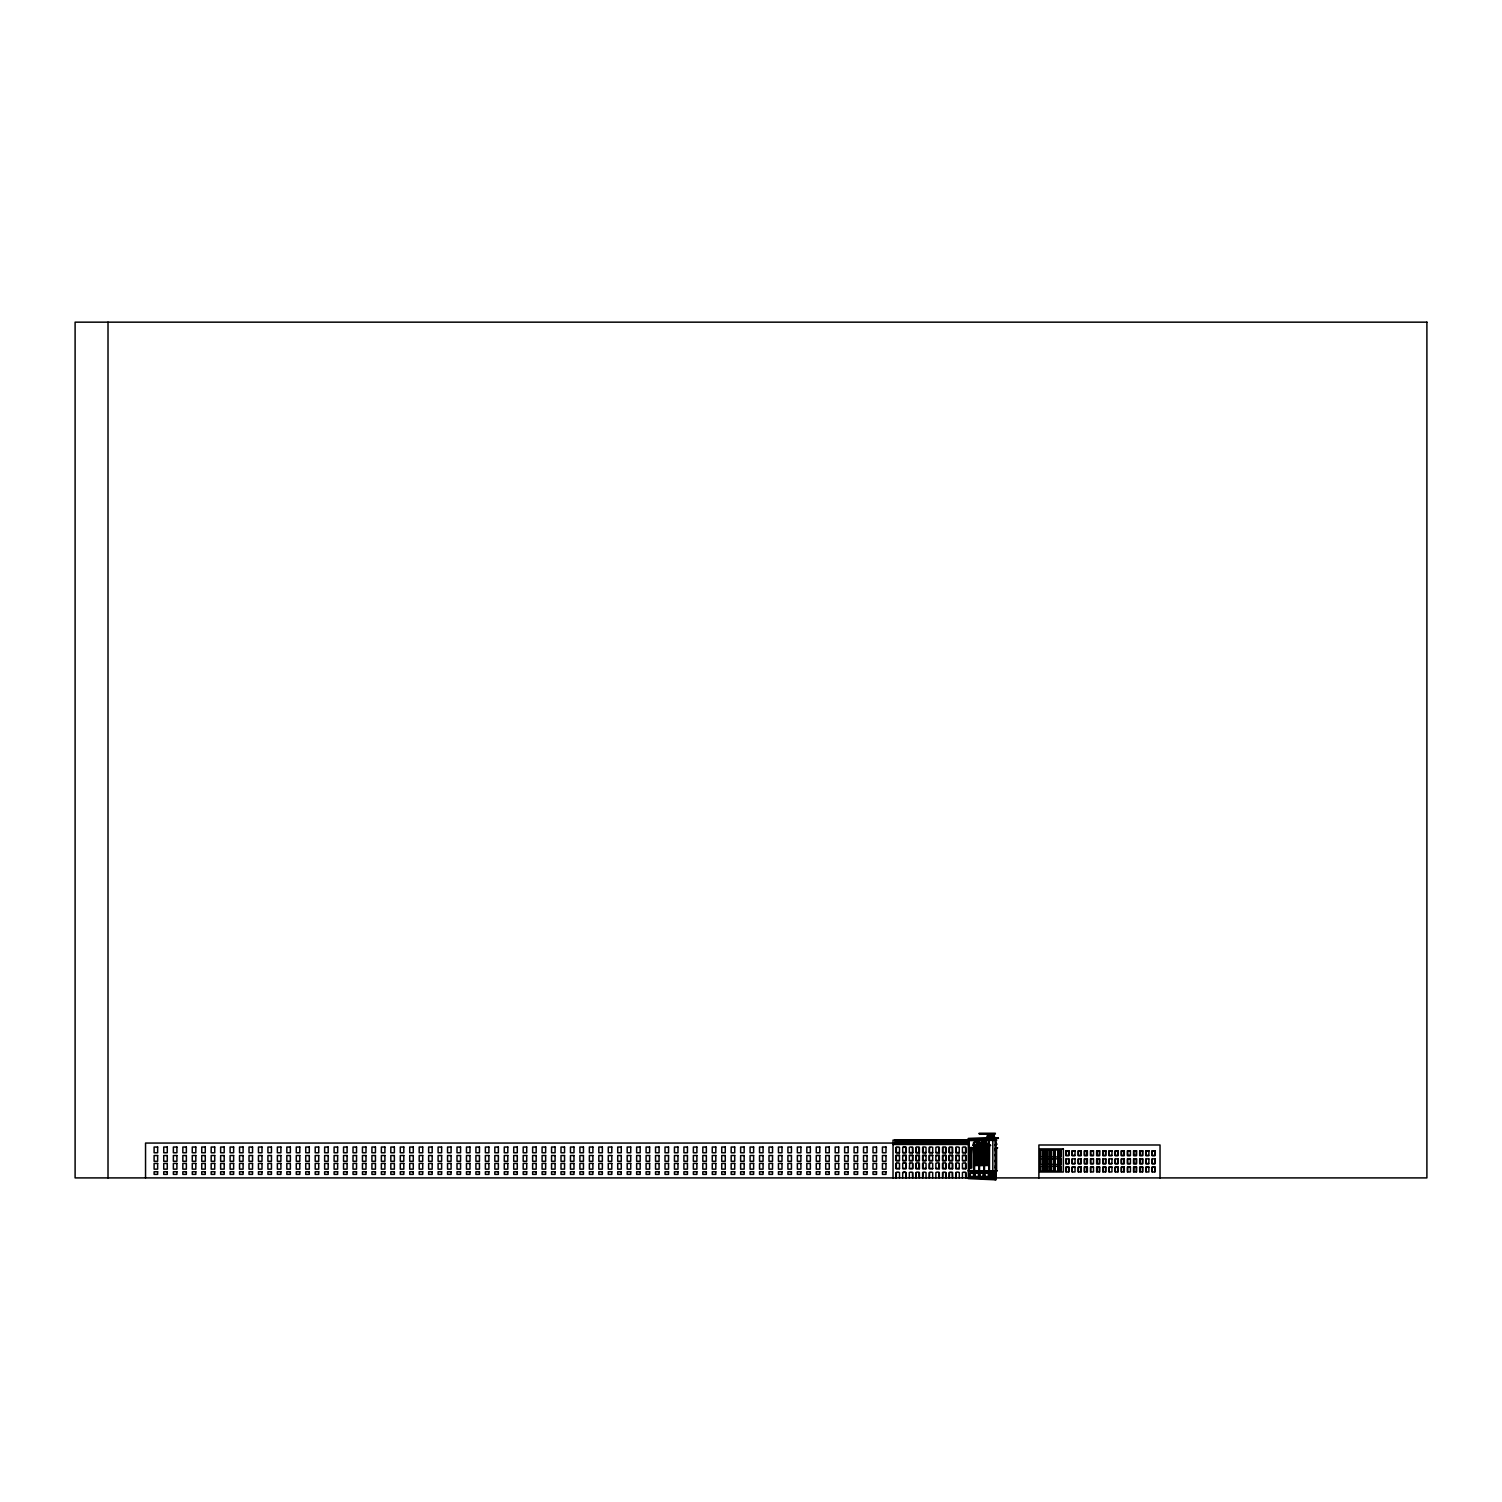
<?xml version="1.0" encoding="UTF-8"?>
<svg xmlns="http://www.w3.org/2000/svg" width="1502" height="1502" viewBox="0 0 1502 1502"><rect width="100%" height="100%" fill="white"/><g stroke="black" fill="none" stroke-linecap="round" stroke-linejoin="round"><path stroke-width="1.5" d="M988.729 1172.724L988.729 1178.507L988.729 1172.724L984.505 1172.724L984.505 1178.319M983.04 1145.219C988.147 1142.778 977.84 1138.816 981.426 1145.294L979.623 1142.478M981.275 1143.942L979.097 1141.839L979.097 1145.219M986.945 1145.219C985.95 1145.144 985.688 1142.177 986.87 1141.839L984.73 1141.839M987.509 1145.294C990.043 1140.206 987.865 1143.003 987.434 1145.294M995.131 1179.577L996.051 1171.034M902.89 1147.509L903.021 1147.434A3.473 3.473 0 0 1 905.725 1147.434L905.931 1152.56L902.89 1152.56M902.89 1163.43L903.021 1163.355A3.473 3.473 0 0 1 905.725 1163.355L906.025 1163.506M902.89 1172.649L903.021 1172.574A3.473 3.473 0 0 1 905.725 1172.574L905.931 1177.699M896.394 1147.434L896.243 1152.56L899.285 1152.56M916.314 1147.434L916.164 1152.56L919.205 1152.56L919.055 1147.434M922.941 1147.434L922.81 1152.56L925.852 1152.56M929.588 1147.434L929.438 1152.56L932.479 1152.56M896.394 1163.355L896.243 1168.481L899.285 1168.481M942.862 1147.434L942.73 1152.56L945.753 1152.56L945.622 1147.434M909.33 1163.299A3.774 3.774 0 0 1 912.765 1163.299L912.765 1168.687L909.33 1168.687L909.668 1163.355M949.508 1147.434L949.358 1152.56L952.399 1152.56L952.249 1147.434M896.394 1172.574L896.243 1177.699M916.164 1163.43L916.164 1168.481L919.205 1168.481L919.055 1163.355M956.154 1147.434L956.004 1152.56L959.046 1152.56M922.941 1163.355L922.81 1168.481L925.852 1168.481M929.588 1163.355L929.438 1168.481L932.479 1168.481M916.314 1172.574L916.164 1177.699M922.941 1172.574L922.81 1177.699M942.862 1163.355L942.73 1168.481L945.753 1168.481L945.622 1163.355M929.588 1172.574L929.438 1177.699M949.508 1163.355L949.358 1168.481L952.399 1168.481L952.399 1163.43M956.004 1163.43L956.004 1168.481L959.046 1168.481M942.862 1172.574L942.73 1177.699M949.508 1172.574L949.358 1177.699M956.154 1172.574L956.004 1177.699M985.763 1143.398C986.607 1141.595 986.776 1145.5 985.706 1143.585M979.116 1133.278L995.394 1133.278M979.511 1133.71L995 1133.71M979.116 1133.86L995.394 1133.86M987.265 1136.451L994.606 1136.807L987.265 1136.807L987.434 1134.592L994.117 1134.592L994.136 1136.807M968.321 1138.403L998.398 1138.403M968.321 1140.581L996.521 1140.356M996.051 1142.891L996.746 1144.543L996.539 1143.604M968.321 1143.06L145.544 1143.06L145.544 1177.906M893.033 1144.111L968.321 1144.111M893.033 1144.486L968.321 1144.486M995.037 1144.993L996.051 1144.993M972.77 1145.331L990.531 1145.331M972.77 1145.444L990.531 1145.444M974.573 1170.565L974.573 1145.895L978.628 1146.082L978.628 1147.359M995.131 1148.392L997.647 1147.847L996.051 1147.847L996.051 1170.565M995.131 1148.561L996.202 1148.561M974.723 1149.95L978.666 1149.95M979.679 1149.95L983.622 1149.95M984.655 1149.95L988.598 1149.95M995.131 1149.875L996.202 1150.063M974.723 1150.081L978.666 1150.081M979.679 1150.081L983.622 1150.081M984.655 1150.081L988.598 1150.081M995.131 1150.757L996.145 1150.757M1074.775 1151.02L1072.278 1151.02L1072.278 1155.395L1074.775 1155.395M1093.249 1151.02L1090.734 1151.02L1090.734 1155.395L1093.249 1155.395M1111.705 1151.02L1109.189 1151.02L1109.189 1155.395L1111.705 1155.395M1130.161 1151.02L1127.645 1151.02L1127.645 1155.395L1130.161 1155.395M1148.617 1151.02L1146.12 1151.02L1146.12 1155.395L1148.617 1155.395M974.723 1152.147L978.666 1152.147M979.679 1152.222L983.622 1152.072M984.655 1152.222L988.598 1152.072M909.517 1152.56L912.559 1152.56L912.427 1147.434M936.084 1152.56L939.125 1152.56L938.975 1147.434M962.651 1152.56L965.673 1152.56L965.542 1147.434M974.723 1154.212L978.666 1154.287M979.679 1154.212L983.622 1154.362M984.655 1154.212L988.598 1154.287M995.131 1154.456L996.202 1154.268M899.285 1155.545L896.243 1155.545L896.243 1160.52L899.285 1160.52M902.89 1155.545L905.931 1155.545L905.931 1160.52L902.89 1160.52M909.517 1155.545L912.559 1155.545L912.559 1160.52L909.517 1160.52M925.852 1155.545L922.81 1155.545L922.81 1160.52L925.852 1160.52M932.479 1155.545L929.438 1155.545L929.438 1160.52L932.479 1160.52M936.084 1155.545L939.125 1155.545L939.125 1160.52L936.084 1160.52M959.046 1155.545L956.004 1155.545L956.004 1160.52L959.046 1160.52M962.651 1155.545L965.673 1155.545L965.673 1160.52L962.651 1160.52M995.131 1155.77L996.202 1155.77M974.723 1156.502L978.666 1156.502M979.679 1156.502L983.622 1156.502M984.655 1156.352L988.598 1156.502M974.723 1158.493L978.666 1158.493M979.679 1158.493L983.622 1158.493M984.655 1158.493L988.598 1158.493M974.723 1158.643L978.666 1158.568M979.679 1158.568L983.622 1158.643M984.655 1158.568L988.598 1158.643M995.131 1160.351L996.202 1160.351M978.666 1160.633L974.723 1160.708L978.666 1160.764M979.679 1160.633L983.622 1160.633M984.655 1160.633L988.598 1160.708L984.655 1160.764M979.679 1160.764L983.622 1160.764M995.131 1161.666L996.202 1161.853M974.723 1162.905L978.666 1162.905M979.679 1162.905L983.622 1162.83M984.655 1162.905L988.598 1162.83M906.138 1163.299L906.138 1168.687L902.683 1168.687L902.683 1163.299A3.68 3.68 0 0 1 906.082 1163.299L905.931 1168.481L902.89 1168.481M1074.775 1163.524L1072.278 1163.524L1072.278 1159.15M1093.249 1163.524L1090.734 1163.524L1090.734 1159.15M1111.705 1163.524L1109.189 1163.524L1109.189 1159.15M1130.161 1163.524L1127.645 1163.524L1127.645 1159.15M1148.617 1163.524L1146.12 1163.524L1146.12 1159.15M978.797 1165.12L974.573 1165.383L978.797 1165.571M979.529 1165.12L983.772 1165.12M988.729 1165.12L984.505 1165.383L988.729 1165.571M979.529 1165.571L983.772 1165.571M995.131 1166.059L996.202 1166.059M995.131 1167.561L996.202 1167.561M1074.775 1167.317L1072.278 1167.317L1072.278 1171.691M1093.249 1167.317L1090.734 1167.317L1090.734 1171.691M1111.705 1167.317L1109.189 1167.317L1109.189 1171.691M1130.161 1167.317L1127.645 1167.317L1127.645 1171.691M1148.617 1167.317L1146.12 1167.317L1146.12 1171.691M995.131 1167.73L996.202 1167.73M909.517 1168.481L912.559 1168.481L912.559 1163.43M936.084 1168.481L939.125 1168.481L938.975 1163.355M962.651 1168.481L965.673 1168.481L965.542 1163.355M968.321 1170.565L996.971 1171.034M968.321 1171.034L996.971 1170.79M989.78 1172.893L991.883 1172.893L991.883 1176.423L989.78 1176.423L989.837 1172.893L990.025 1176.423M992.24 1172.893L996.051 1172.724M983.397 1173.081L979.905 1173.081L979.905 1176.479L983.397 1176.479L983.397 1173.081L983.378 1176.479M990.1 1173.006L991.733 1173.006L991.827 1176.423M994.624 1172.893L994.38 1178.826L992.447 1178.694L992.447 1172.893L994.324 1172.987L994.268 1178.845L996.051 1178.976L992.24 1178.694L992.991 1172.893M995.357 1173.287L994.268 1172.893M994.268 1173.682L995.357 1173.682M994.268 1174.095L995.357 1174.095M994.268 1174.489L995.357 1174.489M994.268 1174.883L995.357 1174.883M994.268 1175.277L995.357 1175.277M994.268 1175.672L995.357 1175.672M990.1 1176.31L991.733 1176.31M992.24 1176.066L995.788 1176.31M994.268 1176.46L996.014 1176.423M994.268 1176.873L995.357 1176.873M994.268 1177.268L995.357 1177.268M968.321 1177.962L991.808 1178.638M996.051 1179.84L968.321 1178.601L968.321 1140.112M992.991 1178.713L989.123 1178.526L989.105 1140.112M984.805 1141.914L984.73 1145.219M965.542 1172.574L965.673 1177.699M952.249 1172.574L952.399 1177.699M945.622 1172.574L945.753 1177.699M938.975 1172.574L939.125 1177.699M919.055 1172.574L919.205 1177.699M912.427 1172.574L912.559 1177.699M993.197 1134.592L993.197 1136.451M992.672 1136.451L992.259 1134.592M991.414 1134.592L991.414 1136.451M1160.032 1177.906L1160.032 1144.993L1038.896 1144.993L1038.896 1177.906M1154.775 1159.15L1154.775 1163.524L1152.259 1163.524L1152.259 1159.15M1154.775 1171.691L1154.775 1167.317L1152.259 1167.317L1152.259 1171.691M1142.478 1159.15L1142.478 1163.524L1139.962 1163.524L1139.962 1159.15M1142.478 1171.691L1142.478 1167.317L1139.962 1167.317L1139.962 1171.691M1136.319 1159.15L1136.319 1163.524L1133.803 1163.524L1133.803 1159.15M1136.319 1171.691L1136.319 1167.317L1133.803 1167.317L1133.803 1171.691M1124.003 1159.15L1124.003 1163.524L1121.506 1163.524L1121.506 1159.15M1124.003 1171.691L1124.003 1167.317L1121.506 1167.317L1121.506 1171.691M1117.863 1159.15L1117.863 1163.524L1115.348 1163.524L1115.348 1159.15M1117.863 1171.691L1117.863 1167.317L1115.348 1167.317L1115.348 1171.691M1105.547 1159.15L1105.547 1163.524L1103.031 1163.524L1103.031 1159.15M1105.547 1171.691L1105.547 1167.317L1103.031 1167.317L1103.031 1171.691M1099.389 1159.15L1099.389 1163.524L1096.892 1163.524L1096.892 1159.15M1099.389 1171.691L1099.389 1167.317L1096.892 1167.317L1096.892 1171.691M1087.091 1159.15L1087.091 1163.524L1084.575 1163.524L1084.575 1159.15M1087.091 1171.691L1087.091 1167.317L1084.575 1167.317L1084.575 1171.691M1080.933 1159.15L1080.933 1163.524L1078.417 1163.524L1078.417 1159.15M1080.933 1171.691L1080.933 1167.317L1078.417 1167.317L1078.417 1171.691M1068.635 1159.15L1068.635 1163.524L1066.12 1163.524L1066.12 1159.15M1068.635 1171.691L1068.635 1167.317L1066.12 1167.317L1066.12 1171.691M1060.694 1149.969L1060.694 1156.934M1060.694 1158.831L1060.694 1164.482M1060.694 1166.303L1060.694 1171.203M1059.548 1149.969L1059.548 1156.934M1059.548 1158.831L1059.548 1164.482M1059.548 1166.303L1059.548 1171.203M1059.304 1149.969L1059.304 1156.934M1059.304 1158.831L1059.304 1164.482M1059.304 1166.303L1059.304 1171.203M1058.009 1149.969L1058.009 1156.934M1058.009 1158.831L1058.009 1164.482M1058.009 1166.303L1058.009 1171.203M1057.746 1149.969L1057.746 1156.934M1057.746 1158.831L1057.746 1164.482M1057.746 1166.303L1057.746 1171.203M1055.155 1149.969L1055.155 1156.934M1055.155 1158.831L1055.155 1164.482M1055.155 1166.303L1055.155 1171.203M1054.761 1149.969L1054.761 1156.934M1054.761 1158.831L1054.761 1164.482M1054.761 1166.303L1054.761 1171.203M1053.803 1149.969L1053.803 1156.934M1053.803 1158.831L1053.803 1164.482M1053.803 1166.303L1053.803 1171.203M1053.353 1149.969L1053.353 1156.934M1053.353 1158.831L1053.353 1164.482M1053.353 1166.303L1053.353 1171.203M1051.212 1149.969L1051.212 1156.934M1051.212 1158.831L1051.212 1164.482M1051.212 1166.303L1051.212 1171.203M1050.63 1149.969L1050.63 1156.934M1050.63 1158.831L1050.63 1164.482M1050.63 1166.303L1050.63 1171.203M1049.954 1149.969L1049.954 1156.934M1049.954 1158.831L1049.954 1164.482M1049.954 1166.303L1049.954 1171.203M1049.335 1149.969L1049.335 1156.934M1049.335 1158.831L1049.335 1164.482M1049.335 1166.303L1049.335 1171.203M1047.683 1149.969L1047.683 1156.934M1047.683 1158.831L1047.683 1164.482M1047.683 1166.303L1047.683 1171.203M1046.969 1149.969L1046.969 1156.934M1046.969 1158.831L1046.969 1164.482M1046.969 1166.303L1046.969 1171.203M1045.918 1149.969L1045.918 1156.934M1045.918 1158.831L1045.918 1164.482M1045.918 1166.303L1045.918 1171.203M1044.866 1149.969L1044.866 1156.934M1044.866 1158.831L1044.866 1164.482M1044.866 1166.303L1044.866 1171.203M1044.021 1149.969L1044.021 1156.934M1044.021 1158.831L1044.021 1164.482M1044.021 1166.303L1044.021 1171.203M1043.139 1149.969L1043.139 1156.934M1043.139 1158.831L1043.139 1164.482M1043.139 1166.303L1043.139 1171.203M1042.632 1149.969L1042.632 1156.934M1042.632 1158.831L1042.632 1164.482M1042.632 1166.303L1042.632 1171.203M996.652 1140.131L893.033 1140.112L893.033 1177.906M996.596 1148.392L996.596 1170.565M996.051 1140.112L996.051 1147.134M995.751 1176.423L995.826 1172.893L995.357 1178.882M995.094 1140.112L995.225 1179.652M994.812 1172.893L994.925 1178.845M994.211 1138.76L994.211 1140.112M993.836 1134.592L993.836 1136.451M993.423 1172.893L993.423 1178.77L993.291 1172.893M993.329 1134.592L993.329 1136.451M992.897 1134.592L992.897 1136.451M992.822 1140.112L992.822 1170.565M992.503 1172.987L992.503 1176.254M990.832 1134.592L990.832 1136.451M990.4 1145.331L972.921 1145.331M989.536 1134.592L989.367 1136.451M989.574 1145.557L989.461 1170.565M989.461 1171.034L989.367 1177.906M989.198 1136.451L989.048 1134.592L988.973 1136.451M988.729 1145.895L988.729 1170.565M988.56 1147.359L988.56 1146.082L984.692 1146.082L984.692 1147.359M988.598 1147.885L988.598 1164.97L984.655 1164.97L984.655 1147.885M987.208 1147.885L987.358 1164.97M986.044 1147.885L985.894 1164.97M984.505 1145.895L984.505 1170.565M983.772 1145.895L983.772 1170.565M983.772 1178.281L983.772 1172.724L979.529 1172.724L979.529 1178.131M983.585 1147.359L983.585 1146.082L979.717 1146.082L979.717 1147.359M983.622 1147.885L983.622 1164.97L979.679 1164.97L979.679 1147.885M982.383 1147.885L982.383 1164.97M981.895 1141.839L981.895 1145.219M981.069 1147.885L980.919 1164.97M979.529 1145.895L979.529 1170.565M978.797 1145.895L978.797 1170.565M978.797 1178.131L978.797 1172.724L974.573 1172.724L974.573 1178.075M978.666 1147.885L978.666 1164.97L974.723 1164.97L974.723 1147.885M977.427 1147.885L977.427 1164.97M976.112 1147.885L976.112 1164.97M974.76 1146.082L974.76 1147.359M973.84 1145.895L973.84 1170.565M973.84 1178.075L973.84 1172.724L969.973 1172.724L969.973 1178.037M970.161 1138.76L970.161 1140.112M969.241 1140.112L969.241 1171.034M967.889 1140.112L967.889 1143.06M966.969 1140.112L966.969 1143.06M966.049 1140.112L966.049 1143.06M965.88 1177.906L965.88 1172.518A3.774 3.774 0 0 0 962.444 1172.518L962.444 1177.906M965.148 1140.112L965.148 1143.06M964.228 1140.112L964.228 1143.06M963.308 1140.112L963.308 1143.06M962.407 1140.112L962.407 1143.06M961.487 1140.112L961.487 1143.06M960.585 1140.112L960.585 1143.06M959.665 1140.112L959.665 1143.06M959.252 1177.906L959.252 1172.518A3.774 3.774 0 0 0 955.798 1172.518L955.798 1177.906M958.745 1140.112L958.745 1143.06M957.844 1140.112L957.844 1143.06M956.924 1140.112L956.924 1143.06M956.023 1140.112L956.023 1143.06M955.103 1140.112L955.103 1143.06M954.183 1140.112L954.183 1143.06M953.282 1140.112L953.282 1143.06M952.606 1177.906L952.606 1172.518A3.774 3.774 0 0 0 949.151 1172.518L949.151 1177.906M952.362 1140.112L952.362 1143.06M951.442 1140.112L951.442 1143.06M950.541 1140.112L950.541 1143.06M949.621 1140.112L949.621 1143.06M948.72 1140.112L948.72 1143.06M947.8 1140.112L947.8 1143.06M946.88 1140.112L946.88 1143.06M945.978 1140.112L945.978 1143.06M945.96 1177.906L945.96 1172.518A3.774 3.774 0 0 0 942.524 1172.518L942.524 1177.906M945.058 1140.112L945.058 1143.06M944.157 1140.112L944.157 1143.06M943.237 1140.112L943.237 1143.06M942.317 1140.112L942.317 1143.06M941.416 1140.112L941.416 1143.06M940.496 1140.112L940.496 1143.06M939.576 1140.112L939.576 1143.06M939.332 1177.906L939.332 1172.518A3.774 3.774 0 0 0 935.877 1172.518L935.877 1177.906M938.675 1140.112L938.675 1143.06M937.755 1140.112L937.755 1143.06M936.854 1140.112L936.854 1143.06M935.934 1140.112L935.934 1143.06M935.014 1140.112L935.014 1143.06M934.113 1140.112L934.113 1143.06M933.193 1140.112L933.193 1143.06M932.686 1177.906L932.686 1172.518A3.774 3.774 0 0 0 929.231 1172.518L929.231 1177.906M932.273 1140.112L932.273 1143.06M931.371 1140.112L931.371 1143.06M930.451 1140.112L930.451 1143.06M929.55 1140.112L929.55 1143.06M928.63 1140.112L928.63 1143.06M927.71 1140.112L927.71 1143.06M926.809 1140.112L926.809 1143.06M925.889 1140.112L925.889 1143.06M926.039 1177.906L926.039 1172.518A3.774 3.774 0 0 0 922.603 1172.518L922.603 1177.906M924.988 1140.112L924.988 1143.06M924.068 1140.112L924.068 1143.06M923.148 1140.112L923.148 1143.06M922.247 1140.112L922.247 1143.06M921.327 1140.112L921.327 1143.06M920.407 1140.112L920.407 1143.06M919.506 1140.112L919.506 1143.06M919.412 1177.906L919.412 1172.518A3.774 3.774 0 0 0 915.957 1172.518L915.957 1177.906M918.586 1140.112L918.586 1143.06M917.684 1140.112L917.684 1143.06M916.764 1140.112L916.764 1143.06M915.845 1140.112L915.845 1143.06M914.943 1140.112L914.943 1143.06M914.023 1140.112L914.023 1143.06M913.122 1140.112L913.122 1143.06M912.765 1177.906L912.765 1172.518A3.774 3.774 0 0 0 909.33 1172.518L909.33 1177.906M912.202 1140.112L912.202 1143.06M911.282 1140.112L911.282 1143.06M910.381 1140.112L910.381 1143.06M909.461 1140.112L909.461 1143.06M908.541 1140.112L908.541 1143.06M907.64 1140.112L907.64 1143.06M906.72 1140.112L906.72 1143.06M906.138 1177.906L906.138 1172.518A3.68 3.68 0 0 0 902.683 1172.518L902.683 1177.906M905.819 1140.112L905.819 1143.06M904.899 1140.112L904.899 1143.06M903.979 1140.112L903.979 1143.06M903.077 1140.112L903.077 1143.06M902.158 1140.112L902.158 1143.06M901.238 1140.112L901.238 1143.06M900.336 1140.112L900.336 1143.06M899.416 1140.112L899.416 1143.06M899.491 1177.906L899.491 1172.518A3.774 3.774 0 0 0 896.037 1172.518L896.037 1177.906M898.515 1140.112L898.515 1143.06M897.595 1140.112L897.595 1143.06M896.675 1140.112L896.675 1143.06M895.774 1140.112L895.774 1143.06M894.854 1140.112L894.854 1143.06M108.013 322.16L108.013 1177.906M984.448 1143.041A2.704 2.704 0 0 1 984.467 1143.886M976.882 1143.191C977.595 1148.805 978.928 1139.098 976.882 1143.191M983.81 1143.548C982.702 1148.072 982.946 1139.004 983.81 1143.548M978.91 1143.51C975.943 1149.368 975.943 1137.727 978.91 1143.51M975.737 1141.745L973.672 1142.459A2.234 2.234 0 0 0 973.559 1144.449L975.774 1144.731L974.141 1144.299A3.699 3.699 0 0 1 974.085 1143.041C974.366 1140.225 976.6 1144.43 975.812 1141.745M1426.9 322.16L75.1 322.16L75.1 1177.906L1426.9 1177.906L1426.9 322.16M998.398 1138.178L968.321 1138.76L998.248 1138.178M157.635 1147.04L154.105 1147.04L154.105 1152.766L157.635 1152.766L157.635 1147.04M167.266 1147.04L163.737 1147.04L163.737 1152.766L167.266 1152.766L167.266 1147.04M176.917 1147.04L173.368 1147.04L173.368 1152.766L176.917 1152.766L176.917 1147.04M186.361 1147.04L182.831 1147.04L182.831 1152.766L186.361 1152.766L186.361 1147.04M195.823 1147.04L192.275 1147.04L192.275 1152.766L195.823 1152.766L195.823 1147.04M205.267 1147.04L201.737 1147.04L201.737 1152.766L205.267 1152.766L205.267 1147.04M214.73 1147.04L211.181 1147.04L211.181 1152.766L214.73 1152.766L214.73 1147.04M224.192 1147.04L220.644 1147.04L220.644 1152.766L224.192 1152.766L224.192 1147.04M233.636 1147.04L230.106 1147.04L230.106 1152.766L233.636 1152.766L233.636 1147.04M243.099 1147.04L239.55 1147.04L239.55 1152.766L243.099 1152.766L243.099 1147.04M252.543 1147.04L249.013 1147.04L249.013 1152.766L252.543 1152.766L252.543 1147.04M262.005 1147.04L258.457 1147.04L258.457 1152.766L262.005 1152.766L262.005 1147.04M271.449 1147.04L267.919 1147.04L267.919 1152.766L271.449 1152.766L271.449 1147.04M280.912 1147.04L277.363 1147.04L277.363 1152.766L280.912 1152.766L280.912 1147.04M290.355 1147.04L286.826 1147.04L286.826 1152.766L290.355 1152.766L290.355 1147.04M299.818 1147.04L296.269 1147.04L296.269 1152.766L299.818 1152.766L299.818 1147.04M309.281 1147.04L305.732 1147.04L305.732 1152.766L309.281 1152.766L309.281 1147.04M318.724 1147.04L315.195 1147.04L315.195 1152.766L318.724 1152.766L318.724 1147.04M328.187 1147.04L324.639 1147.04L324.639 1152.766L328.187 1152.766L328.187 1147.04M337.631 1147.04L334.101 1147.04L334.101 1152.766L337.631 1152.766L337.631 1147.04M347.093 1147.04L343.545 1147.04L343.545 1152.766L347.093 1152.766L347.093 1147.04M356.537 1147.04L353.008 1147.04L353.008 1152.766L356.537 1152.766L356.537 1147.04M366 1147.04L362.451 1147.04L362.451 1152.766L366 1152.766L366 1147.04M375.444 1147.04L371.914 1147.04L371.914 1152.766L375.444 1152.766L375.444 1147.04M384.906 1147.04L381.358 1147.04L381.358 1152.766L384.906 1152.766L384.906 1147.04M394.369 1147.04L390.82 1147.04L390.82 1152.766L394.369 1152.766L394.369 1147.04M403.813 1147.04L400.283 1147.04L400.283 1152.766L403.813 1152.766L403.813 1147.04M413.275 1147.04L409.727 1147.04L409.727 1152.766L413.275 1152.766L413.275 1147.04M422.719 1147.04L419.189 1147.04L419.189 1152.766L422.719 1152.766L422.719 1147.04M432.182 1147.04L428.633 1147.04L428.633 1152.766L432.182 1152.766L432.182 1147.04M441.626 1147.04L438.096 1147.04L438.096 1152.766L441.626 1152.766L441.626 1147.04M451.088 1147.04L447.54 1147.04L447.54 1152.766L451.088 1152.766L451.088 1147.04M460.551 1147.04L457.002 1147.04L457.002 1152.766L460.551 1152.766L460.551 1147.04M469.995 1147.04L466.465 1147.04L466.465 1152.766L469.995 1152.766L469.995 1147.04M479.457 1147.04L475.909 1147.04L475.909 1152.766L479.457 1152.766L479.457 1147.04M488.901 1147.04L485.371 1147.04L485.371 1152.766L488.901 1152.766L488.901 1147.04M498.364 1147.04L494.815 1147.04L494.815 1152.766L498.364 1152.766L498.364 1147.04M507.807 1147.04L504.278 1147.04L504.278 1152.766L507.807 1152.766L507.807 1147.04M517.27 1147.04L513.722 1147.04L513.722 1152.766L517.27 1152.766L517.27 1147.04M526.714 1147.04L523.184 1147.04L523.184 1152.766L526.714 1152.766L526.714 1147.04M536.176 1147.04L532.628 1147.04L532.628 1152.766L536.176 1152.766L536.176 1147.04M545.639 1147.04L542.091 1147.04L542.091 1152.766L545.639 1152.766L545.639 1147.04M555.083 1147.04L551.553 1147.04L551.553 1152.766L555.083 1152.766L555.083 1147.04M564.545 1147.04L560.997 1147.04L560.997 1152.766L564.545 1152.766L564.545 1147.04M573.989 1147.04L570.46 1147.04L570.46 1152.766L573.989 1152.766L573.989 1147.04M583.452 1147.04L579.903 1147.04L579.903 1152.766L583.452 1152.766L583.452 1147.04M592.896 1147.04L589.366 1147.04L589.366 1152.766L592.896 1152.766L592.896 1147.04M602.358 1147.04L598.81 1147.04L598.81 1152.766L602.358 1152.766L602.358 1147.04M611.802 1147.04L608.272 1147.04L608.272 1152.766L611.802 1152.766L611.802 1147.04M621.265 1147.04L617.716 1147.04L617.716 1152.766L621.265 1152.766L621.265 1147.04M630.727 1147.04L627.179 1147.04L627.179 1152.766L630.727 1152.766L630.727 1147.04M640.171 1147.04L636.641 1147.04L636.641 1152.766L640.171 1152.766L640.171 1147.04M649.634 1147.04L646.085 1147.04L646.085 1152.766L649.634 1152.766L649.634 1147.04M659.078 1147.04L655.548 1147.04L655.548 1152.766L659.078 1152.766L659.078 1147.04M668.54 1147.04L664.992 1147.04L664.992 1152.766L668.54 1152.766L668.54 1147.04M677.984 1147.04L674.454 1147.04L674.454 1152.766L677.984 1152.766L677.984 1147.04M687.447 1147.04L683.898 1147.04L683.898 1152.766L687.447 1152.766L687.447 1147.04M696.89 1147.04L693.361 1147.04L693.361 1152.766L696.89 1152.766L696.89 1147.04M706.353 1147.04L702.805 1147.04L702.805 1152.766L706.353 1152.766L706.353 1147.04M715.816 1147.04L712.267 1147.04L712.267 1152.766L715.816 1152.766L715.816 1147.04M725.259 1147.04L721.73 1147.04L721.73 1152.766L725.259 1152.766L725.259 1147.04M734.722 1147.04L731.174 1147.04L731.174 1152.766L734.722 1152.766L734.722 1147.04M744.166 1147.04L740.636 1147.04L740.636 1152.766L744.166 1152.766L744.166 1147.04M753.628 1147.04L750.08 1147.04L750.08 1152.766L753.628 1152.766L753.628 1147.04M763.072 1147.04L759.543 1147.04L759.543 1152.766L763.072 1152.766L763.072 1147.04M772.535 1147.04L768.986 1147.04L768.986 1152.766L772.535 1152.766L772.535 1147.04M781.998 1147.04L778.449 1147.04L778.449 1152.766L781.998 1152.766L781.998 1147.04M791.441 1147.04L787.912 1147.04L787.912 1152.766L791.441 1152.766L791.441 1147.04M800.904 1147.04L797.355 1147.04L797.355 1152.766L800.904 1152.766L800.904 1147.04M810.348 1147.04L806.818 1147.04L806.818 1152.766L810.348 1152.766L810.348 1147.04M819.81 1147.04L816.262 1147.04L816.262 1152.766L819.81 1152.766L819.81 1147.04M829.254 1147.04L825.725 1147.04L825.725 1152.766L829.254 1152.766L829.254 1147.04M838.717 1147.04L835.168 1147.04L835.168 1152.766L838.717 1152.766L838.717 1147.04M848.161 1147.04L844.631 1147.04L844.631 1152.766L848.161 1152.766L848.161 1147.04M857.623 1147.04L854.075 1147.04L854.075 1152.766L857.623 1152.766L857.623 1147.04M867.086 1147.04L863.537 1147.04L863.537 1152.766L867.086 1152.766L867.086 1147.04M876.53 1147.04L873 1147.04L873 1152.766L876.53 1152.766L876.53 1147.04M885.992 1147.04L882.444 1147.04L882.444 1152.766L885.992 1152.766L885.992 1147.04M906.138 1147.378L906.082 1147.378A3.68 3.68 0 0 0 902.683 1147.378L902.683 1152.766L906.138 1152.766L906.138 1147.378M971.813 1147.547L970.33 1147.547L970.33 1168.068L971.813 1168.068L971.813 1147.547M978.797 1147.547L974.573 1147.547L978.797 1147.735M983.772 1147.547L979.529 1147.547L983.772 1147.735M988.729 1147.547L984.505 1147.547L988.729 1147.735M971.531 1148.035L970.63 1167.598L971.531 1148.035M1063.36 1148.899L1039.741 1148.899L1039.741 1172.011L1063.36 1172.011L1063.36 1148.899M1061.088 1149.969L1040.792 1149.969L1040.792 1156.934L1061.088 1156.934L1061.088 1149.969M1068.88 1150.757L1065.857 1150.757L1065.857 1155.658L1068.88 1155.658L1068.88 1150.757M1075.038 1150.757L1072.015 1150.757L1072.015 1155.658L1075.038 1155.658L1075.038 1150.757M1081.196 1150.757L1078.173 1150.757L1078.173 1155.658L1081.196 1155.658L1081.196 1150.757M1087.354 1150.757L1084.331 1150.757L1084.331 1155.658L1087.354 1155.658L1087.354 1150.757M1093.494 1150.757L1090.471 1150.757L1090.471 1155.658L1093.494 1155.658L1093.494 1150.757M1099.652 1150.757L1096.629 1150.757L1096.629 1155.658L1099.652 1155.658L1099.652 1150.757M1105.81 1150.757L1102.787 1150.757L1102.787 1155.658L1105.81 1155.658L1105.81 1150.757M1111.968 1150.757L1108.945 1150.757L1108.945 1155.658L1111.968 1155.658L1111.968 1150.757M1118.108 1150.757L1115.085 1150.757L1115.085 1155.658L1118.108 1155.658L1118.108 1150.757M1124.266 1150.757L1121.243 1150.757L1121.243 1155.658L1124.266 1155.658L1124.266 1150.757M1130.424 1150.757L1127.401 1150.757L1127.401 1155.658L1130.424 1155.658L1130.424 1150.757M1136.563 1150.757L1133.541 1150.757L1133.541 1155.658L1136.563 1155.658L1136.563 1150.757M1142.722 1150.757L1139.699 1150.757L1139.699 1155.658L1142.722 1155.658L1142.722 1150.757M1148.88 1150.757L1145.857 1150.757L1145.857 1155.658L1148.88 1155.658L1148.88 1150.757M1155.038 1150.757L1152.015 1150.757L1152.015 1155.658L1155.038 1155.658L1155.038 1150.757M1068.635 1151.02L1066.12 1151.02L1066.12 1155.395L1068.635 1155.395L1068.635 1151.02M1080.933 1151.02L1078.417 1151.02L1078.417 1155.395L1080.933 1155.395L1080.933 1151.02M1087.091 1151.02L1084.575 1151.02L1084.575 1155.395L1087.091 1155.395L1087.091 1151.02M1099.389 1151.02L1096.892 1151.02L1096.892 1155.395L1099.389 1155.395L1099.389 1151.02M1105.547 1151.02L1103.031 1151.02L1103.031 1155.395L1105.547 1155.395L1105.547 1151.02M1117.863 1151.02L1115.348 1151.02L1115.348 1155.395L1117.863 1155.395L1117.863 1151.02M1124.003 1151.02L1121.506 1151.02L1121.506 1155.395L1124.003 1155.395L1124.003 1151.02M1136.319 1151.02L1133.803 1151.02L1133.803 1155.395L1136.319 1155.395L1136.319 1151.02M1142.478 1151.02L1139.962 1151.02L1139.962 1155.395L1142.478 1155.395L1142.478 1151.02M1154.775 1151.02L1152.259 1151.02L1152.259 1155.395L1154.775 1155.395L1154.775 1151.02M899.491 1152.766L896.037 1152.766L896.037 1147.378A3.774 3.774 0 0 1 899.491 1147.378L899.491 1152.766M912.765 1152.766L909.33 1152.766L909.33 1147.378A3.774 3.774 0 0 1 912.765 1147.378L912.765 1152.766M919.412 1152.766L915.957 1152.766L915.957 1147.378A3.774 3.774 0 0 1 919.412 1147.378L919.412 1152.766M926.039 1152.766L922.603 1152.766L922.603 1147.378A3.774 3.774 0 0 1 926.039 1147.378L926.039 1152.766M932.686 1152.766L929.231 1152.766L929.231 1147.378A3.774 3.774 0 0 1 932.686 1147.378L932.686 1152.766M939.332 1152.766L935.877 1152.766L935.877 1147.378A3.774 3.774 0 0 1 939.332 1147.378L939.332 1152.766M945.96 1152.766L942.524 1152.766L942.524 1147.378A3.774 3.774 0 0 1 945.96 1147.378L945.96 1152.766M952.606 1152.766L949.151 1152.766L949.151 1147.378A3.774 3.774 0 0 1 952.606 1147.378L952.606 1152.766M959.252 1152.766L955.798 1152.766L955.798 1147.378A3.774 3.774 0 0 1 959.252 1147.378L959.252 1152.766M965.88 1152.766L962.444 1152.766L962.444 1147.378A3.774 3.774 0 0 1 965.88 1147.378L965.88 1152.766M899.491 1155.338L896.037 1155.338L896.037 1160.727L899.491 1160.727L899.491 1155.338M906.138 1155.338L902.683 1155.338L902.683 1160.727L906.138 1160.727L906.138 1155.338M912.765 1155.338L909.33 1155.338L909.33 1160.727L912.765 1160.727L912.765 1155.338M919.412 1155.338L915.957 1155.338L915.957 1160.727L919.412 1160.727L919.412 1155.338M926.039 1155.338L922.603 1155.338L922.603 1160.727L926.039 1160.727L926.039 1155.338M932.686 1155.338L929.231 1155.338L929.231 1160.727L932.686 1160.727L932.686 1155.338M939.332 1155.338L935.877 1155.338L935.877 1160.727L939.332 1160.727L939.332 1155.338M945.96 1155.338L942.524 1155.338L942.524 1160.727L945.96 1160.727L945.96 1155.338M952.606 1155.338L949.151 1155.338L949.151 1160.727L952.606 1160.727L952.606 1155.338M959.252 1155.338L955.798 1155.338L955.798 1160.727L959.252 1160.727L959.252 1155.338M965.88 1155.338L962.444 1155.338L962.444 1160.727L965.88 1160.727L965.88 1155.338M157.635 1155.545L154.105 1155.545L154.105 1161.271L157.635 1161.271L157.635 1155.545M167.266 1155.545L163.737 1155.545L163.737 1161.271L167.266 1161.271L167.266 1155.545M176.917 1155.545L173.368 1155.545L173.368 1161.271L176.917 1161.271L176.917 1155.545M186.361 1155.545L182.831 1155.545L182.831 1161.271L186.361 1161.271L186.361 1155.545M195.823 1155.545L192.275 1155.545L192.275 1161.271L195.823 1161.271L195.823 1155.545M205.267 1155.545L201.737 1155.545L201.737 1161.271L205.267 1161.271L205.267 1155.545M214.73 1155.545L211.181 1155.545L211.181 1161.271L214.73 1161.271L214.73 1155.545M224.192 1155.545L220.644 1155.545L220.644 1161.271L224.192 1161.271L224.192 1155.545M233.636 1155.545L230.106 1155.545L230.106 1161.271L233.636 1161.271L233.636 1155.545M243.099 1155.545L239.55 1155.545L239.55 1161.271L243.099 1161.271L243.099 1155.545M252.543 1155.545L249.013 1155.545L249.013 1161.271L252.543 1161.271L252.543 1155.545M262.005 1155.545L258.457 1155.545L258.457 1161.271L262.005 1161.271L262.005 1155.545M271.449 1155.545L267.919 1155.545L267.919 1161.271L271.449 1161.271L271.449 1155.545M280.912 1155.545L277.363 1155.545L277.363 1161.271L280.912 1161.271L280.912 1155.545M290.355 1155.545L286.826 1155.545L286.826 1161.271L290.355 1161.271L290.355 1155.545M299.818 1155.545L296.269 1155.545L296.269 1161.271L299.818 1161.271L299.818 1155.545M309.281 1155.545L305.732 1155.545L305.732 1161.271L309.281 1161.271L309.281 1155.545M318.724 1155.545L315.195 1155.545L315.195 1161.271L318.724 1161.271L318.724 1155.545M328.187 1155.545L324.639 1155.545L324.639 1161.271L328.187 1161.271L328.187 1155.545M337.631 1155.545L334.101 1155.545L334.101 1161.271L337.631 1161.271L337.631 1155.545M347.093 1155.545L343.545 1155.545L343.545 1161.271L347.093 1161.271L347.093 1155.545M356.537 1155.545L353.008 1155.545L353.008 1161.271L356.537 1161.271L356.537 1155.545M366 1155.545L362.451 1155.545L362.451 1161.271L366 1161.271L366 1155.545M375.444 1155.545L371.914 1155.545L371.914 1161.271L375.444 1161.271L375.444 1155.545M384.906 1155.545L381.358 1155.545L381.358 1161.271L384.906 1161.271L384.906 1155.545M394.369 1155.545L390.82 1155.545L390.82 1161.271L394.369 1161.271L394.369 1155.545M403.813 1155.545L400.283 1155.545L400.283 1161.271L403.813 1161.271L403.813 1155.545M413.275 1155.545L409.727 1155.545L409.727 1161.271L413.275 1161.271L413.275 1155.545M422.719 1155.545L419.189 1155.545L419.189 1161.271L422.719 1161.271L422.719 1155.545M432.182 1155.545L428.633 1155.545L428.633 1161.271L432.182 1161.271L432.182 1155.545M441.626 1155.545L438.096 1155.545L438.096 1161.271L441.626 1161.271L441.626 1155.545M451.088 1155.545L447.54 1155.545L447.54 1161.271L451.088 1161.271L451.088 1155.545M460.551 1155.545L457.002 1155.545L457.002 1161.271L460.551 1161.271L460.551 1155.545M469.995 1155.545L466.465 1155.545L466.465 1161.271L469.995 1161.271L469.995 1155.545M479.457 1155.545L475.909 1155.545L475.909 1161.271L479.457 1161.271L479.457 1155.545M488.901 1155.545L485.371 1155.545L485.371 1161.271L488.901 1161.271L488.901 1155.545M498.364 1155.545L494.815 1155.545L494.815 1161.271L498.364 1161.271L498.364 1155.545M507.807 1155.545L504.278 1155.545L504.278 1161.271L507.807 1161.271L507.807 1155.545M517.27 1155.545L513.722 1155.545L513.722 1161.271L517.27 1161.271L517.27 1155.545M526.714 1155.545L523.184 1155.545L523.184 1161.271L526.714 1161.271L526.714 1155.545M536.176 1155.545L532.628 1155.545L532.628 1161.271L536.176 1161.271L536.176 1155.545M545.639 1155.545L542.091 1155.545L542.091 1161.271L545.639 1161.271L545.639 1155.545M555.083 1155.545L551.553 1155.545L551.553 1161.271L555.083 1161.271L555.083 1155.545M564.545 1155.545L560.997 1155.545L560.997 1161.271L564.545 1161.271L564.545 1155.545M573.989 1155.545L570.46 1155.545L570.46 1161.271L573.989 1161.271L573.989 1155.545M583.452 1155.545L579.903 1155.545L579.903 1161.271L583.452 1161.271L583.452 1155.545M592.896 1155.545L589.366 1155.545L589.366 1161.271L592.896 1161.271L592.896 1155.545M602.358 1155.545L598.81 1155.545L598.81 1161.271L602.358 1161.271L602.358 1155.545M611.802 1155.545L608.272 1155.545L608.272 1161.271L611.802 1161.271L611.802 1155.545M621.265 1155.545L617.716 1155.545L617.716 1161.271L621.265 1161.271L621.265 1155.545M630.727 1155.545L627.179 1155.545L627.179 1161.271L630.727 1161.271L630.727 1155.545M640.171 1155.545L636.641 1155.545L636.641 1161.271L640.171 1161.271L640.171 1155.545M649.634 1155.545L646.085 1155.545L646.085 1161.271L649.634 1161.271L649.634 1155.545M659.078 1155.545L655.548 1155.545L655.548 1161.271L659.078 1161.271L659.078 1155.545M668.54 1155.545L664.992 1155.545L664.992 1161.271L668.54 1161.271L668.54 1155.545M677.984 1155.545L674.454 1155.545L674.454 1161.271L677.984 1161.271L677.984 1155.545M687.447 1155.545L683.898 1155.545L683.898 1161.271L687.447 1161.271L687.447 1155.545M696.89 1155.545L693.361 1155.545L693.361 1161.271L696.89 1161.271L696.89 1155.545M706.353 1155.545L702.805 1155.545L702.805 1161.271L706.353 1161.271L706.353 1155.545M715.816 1155.545L712.267 1155.545L712.267 1161.271L715.816 1161.271L715.816 1155.545M725.259 1155.545L721.73 1155.545L721.73 1161.271L725.259 1161.271L725.259 1155.545M734.722 1155.545L731.174 1155.545L731.174 1161.271L734.722 1161.271L734.722 1155.545M744.166 1155.545L740.636 1155.545L740.636 1161.271L744.166 1161.271L744.166 1155.545M753.628 1155.545L750.08 1155.545L750.08 1161.271L753.628 1161.271L753.628 1155.545M763.072 1155.545L759.543 1155.545L759.543 1161.271L763.072 1161.271L763.072 1155.545M772.535 1155.545L768.986 1155.545L768.986 1161.271L772.535 1161.271L772.535 1155.545M781.998 1155.545L778.449 1155.545L778.449 1161.271L781.998 1161.271L781.998 1155.545M791.441 1155.545L787.912 1155.545L787.912 1161.271L791.441 1161.271L791.441 1155.545M800.904 1155.545L797.355 1155.545L797.355 1161.271L800.904 1161.271L800.904 1155.545M810.348 1155.545L806.818 1155.545L806.818 1161.271L810.348 1161.271L810.348 1155.545M819.81 1155.545L816.262 1155.545L816.262 1161.271L819.81 1161.271L819.81 1155.545M829.254 1155.545L825.725 1155.545L825.725 1161.271L829.254 1161.271L829.254 1155.545M838.717 1155.545L835.168 1155.545L835.168 1161.271L838.717 1161.271L838.717 1155.545M848.161 1155.545L844.631 1155.545L844.631 1161.271L848.161 1161.271L848.161 1155.545M857.623 1155.545L854.075 1155.545L854.075 1161.271L857.623 1161.271L857.623 1155.545M867.086 1155.545L863.537 1155.545L863.537 1161.271L867.086 1161.271L867.086 1155.545M876.53 1155.545L873 1155.545L873 1161.271L876.53 1161.271L876.53 1155.545M885.992 1155.545L882.444 1155.545L882.444 1161.271L885.992 1161.271L885.992 1155.545M919.205 1155.545L916.164 1155.545L916.164 1160.52L919.205 1160.52L919.205 1155.545M945.753 1155.545L942.73 1155.545L942.73 1160.52L945.753 1160.52L945.753 1155.545M952.399 1155.545L949.358 1155.545L949.358 1160.52L952.399 1160.52L952.399 1155.545M1061.088 1158.831L1040.792 1158.831L1040.792 1164.482L1061.088 1164.482L1061.088 1158.831M1068.88 1158.887L1065.857 1158.887L1065.857 1163.787L1068.88 1163.787L1068.88 1158.887M1075.038 1158.887L1072.015 1158.887L1072.015 1163.787L1075.038 1163.787L1075.038 1158.887M1081.196 1158.887L1078.173 1158.887L1078.173 1163.787L1081.196 1163.787L1081.196 1158.887M1087.354 1158.887L1084.331 1158.887L1084.331 1163.787L1087.354 1163.787L1087.354 1158.887M1093.494 1158.887L1090.471 1158.887L1090.471 1163.787L1093.494 1163.787L1093.494 1158.887M1099.652 1158.887L1096.629 1158.887L1096.629 1163.787L1099.652 1163.787L1099.652 1158.887M1105.81 1158.887L1102.787 1158.887L1102.787 1163.787L1105.81 1163.787L1105.81 1158.887M1111.968 1158.887L1108.945 1158.887L1108.945 1163.787L1111.968 1163.787L1111.968 1158.887M1118.108 1158.887L1115.085 1158.887L1115.085 1163.787L1118.108 1163.787L1118.108 1158.887M1124.266 1158.887L1121.243 1158.887L1121.243 1163.787L1124.266 1163.787L1124.266 1158.887M1130.424 1158.887L1127.401 1158.887L1127.401 1163.787L1130.424 1163.787L1130.424 1158.887M1136.563 1158.887L1133.541 1158.887L1133.541 1163.787L1136.563 1163.787L1136.563 1158.887M1142.722 1158.887L1139.699 1158.887L1139.699 1163.787L1142.722 1163.787L1142.722 1158.887M1148.88 1158.887L1145.857 1158.887L1145.857 1163.787L1148.88 1163.787L1148.88 1158.887M1155.038 1158.887L1152.015 1158.887L1152.015 1163.787L1155.038 1163.787L1155.038 1158.887M157.635 1163.43L154.105 1163.43L154.105 1169.157L157.635 1169.157L157.635 1163.43M167.266 1163.43L163.737 1163.43L163.737 1169.157L167.266 1169.157L167.266 1163.43M176.917 1163.43L173.368 1163.43L173.368 1169.157L176.917 1169.157L176.917 1163.43M186.361 1163.43L182.831 1163.43L182.831 1169.157L186.361 1169.157L186.361 1163.43M195.823 1163.43L192.275 1163.43L192.275 1169.157L195.823 1169.157L195.823 1163.43M205.267 1163.43L201.737 1163.43L201.737 1169.157L205.267 1169.157L205.267 1163.43M214.73 1163.43L211.181 1163.43L211.181 1169.157L214.73 1169.157L214.73 1163.43M224.192 1163.43L220.644 1163.43L220.644 1169.157L224.192 1169.157L224.192 1163.43M233.636 1163.43L230.106 1163.43L230.106 1169.157L233.636 1169.157L233.636 1163.43M243.099 1163.43L239.55 1163.43L239.55 1169.157L243.099 1169.157L243.099 1163.43M252.543 1163.43L249.013 1163.43L249.013 1169.157L252.543 1169.157L252.543 1163.43M262.005 1163.43L258.457 1163.43L258.457 1169.157L262.005 1169.157L262.005 1163.43M271.449 1163.43L267.919 1163.43L267.919 1169.157L271.449 1169.157L271.449 1163.43M280.912 1163.43L277.363 1163.43L277.363 1169.157L280.912 1169.157L280.912 1163.43M290.355 1163.43L286.826 1163.43L286.826 1169.157L290.355 1169.157L290.355 1163.43M299.818 1163.43L296.269 1163.43L296.269 1169.157L299.818 1169.157L299.818 1163.43M309.281 1163.43L305.732 1163.43L305.732 1169.157L309.281 1169.157L309.281 1163.43M318.724 1163.43L315.195 1163.43L315.195 1169.157L318.724 1169.157L318.724 1163.43M328.187 1163.43L324.639 1163.43L324.639 1169.157L328.187 1169.157L328.187 1163.43M337.631 1163.43L334.101 1163.43L334.101 1169.157L337.631 1169.157L337.631 1163.43M347.093 1163.43L343.545 1163.43L343.545 1169.157L347.093 1169.157L347.093 1163.43M356.537 1163.43L353.008 1163.43L353.008 1169.157L356.537 1169.157L356.537 1163.43M366 1163.43L362.451 1163.43L362.451 1169.157L366 1169.157L366 1163.43M375.444 1163.43L371.914 1163.43L371.914 1169.157L375.444 1169.157L375.444 1163.43M384.906 1163.43L381.358 1163.43L381.358 1169.157L384.906 1169.157L384.906 1163.43M394.369 1163.43L390.82 1163.43L390.82 1169.157L394.369 1169.157L394.369 1163.43M403.813 1163.43L400.283 1163.43L400.283 1169.157L403.813 1169.157L403.813 1163.43M413.275 1163.43L409.727 1163.43L409.727 1169.157L413.275 1169.157L413.275 1163.43M422.719 1163.43L419.189 1163.43L419.189 1169.157L422.719 1169.157L422.719 1163.43M432.182 1163.43L428.633 1163.43L428.633 1169.157L432.182 1169.157L432.182 1163.43M441.626 1163.43L438.096 1163.43L438.096 1169.157L441.626 1169.157L441.626 1163.43M451.088 1163.43L447.54 1163.43L447.54 1169.157L451.088 1169.157L451.088 1163.43M460.551 1163.43L457.002 1163.43L457.002 1169.157L460.551 1169.157L460.551 1163.43M469.995 1163.43L466.465 1163.43L466.465 1169.157L469.995 1169.157L469.995 1163.43M479.457 1163.43L475.909 1163.43L475.909 1169.157L479.457 1169.157L479.457 1163.43M488.901 1163.43L485.371 1163.43L485.371 1169.157L488.901 1169.157L488.901 1163.43M498.364 1163.43L494.815 1163.43L494.815 1169.157L498.364 1169.157L498.364 1163.43M507.807 1163.43L504.278 1163.43L504.278 1169.157L507.807 1169.157L507.807 1163.43M517.27 1163.43L513.722 1163.43L513.722 1169.157L517.27 1169.157L517.27 1163.43M526.714 1163.43L523.184 1163.43L523.184 1169.157L526.714 1169.157L526.714 1163.43M536.176 1163.43L532.628 1163.43L532.628 1169.157L536.176 1169.157L536.176 1163.43M545.639 1163.43L542.091 1163.43L542.091 1169.157L545.639 1169.157L545.639 1163.43M555.083 1163.43L551.553 1163.43L551.553 1169.157L555.083 1169.157L555.083 1163.43M564.545 1163.43L560.997 1163.43L560.997 1169.157L564.545 1169.157L564.545 1163.43M573.989 1163.43L570.46 1163.43L570.46 1169.157L573.989 1169.157L573.989 1163.43M583.452 1163.43L579.903 1163.43L579.903 1169.157L583.452 1169.157L583.452 1163.43M592.896 1163.43L589.366 1163.43L589.366 1169.157L592.896 1169.157L592.896 1163.43M602.358 1163.43L598.81 1163.43L598.81 1169.157L602.358 1169.157L602.358 1163.43M611.802 1163.43L608.272 1163.43L608.272 1169.157L611.802 1169.157L611.802 1163.43M621.265 1163.43L617.716 1163.43L617.716 1169.157L621.265 1169.157L621.265 1163.43M630.727 1163.43L627.179 1163.43L627.179 1169.157L630.727 1169.157L630.727 1163.43M640.171 1163.43L636.641 1163.43L636.641 1169.157L640.171 1169.157L640.171 1163.43M649.634 1163.43L646.085 1163.43L646.085 1169.157L649.634 1169.157L649.634 1163.43M659.078 1163.43L655.548 1163.43L655.548 1169.157L659.078 1169.157L659.078 1163.43M668.54 1163.43L664.992 1163.43L664.992 1169.157L668.54 1169.157L668.54 1163.43M677.984 1163.43L674.454 1163.43L674.454 1169.157L677.984 1169.157L677.984 1163.43M687.447 1163.43L683.898 1163.43L683.898 1169.157L687.447 1169.157L687.447 1163.43M696.89 1163.43L693.361 1163.43L693.361 1169.157L696.89 1169.157L696.89 1163.43M706.353 1163.43L702.805 1163.43L702.805 1169.157L706.353 1169.157L706.353 1163.43M715.816 1163.43L712.267 1163.43L712.267 1169.157L715.816 1169.157L715.816 1163.43M725.259 1163.43L721.73 1163.43L721.73 1169.157L725.259 1169.157L725.259 1163.43M734.722 1163.43L731.174 1163.43L731.174 1169.157L734.722 1169.157L734.722 1163.43M744.166 1163.43L740.636 1163.43L740.636 1169.157L744.166 1169.157L744.166 1163.43M753.628 1163.43L750.08 1163.43L750.08 1169.157L753.628 1169.157L753.628 1163.43M763.072 1163.43L759.543 1163.43L759.543 1169.157L763.072 1169.157L763.072 1163.43M772.535 1163.43L768.986 1163.43L768.986 1169.157L772.535 1169.157L772.535 1163.43M781.998 1163.43L778.449 1163.43L778.449 1169.157L781.998 1169.157L781.998 1163.43M791.441 1163.43L787.912 1163.43L787.912 1169.157L791.441 1169.157L791.441 1163.43M800.904 1163.43L797.355 1163.43L797.355 1169.157L800.904 1169.157L800.904 1163.43M810.348 1163.43L806.818 1163.43L806.818 1169.157L810.348 1169.157L810.348 1163.43M819.81 1163.43L816.262 1163.43L816.262 1169.157L819.81 1169.157L819.81 1163.43M829.254 1163.43L825.725 1163.43L825.725 1169.157L829.254 1169.157L829.254 1163.43M838.717 1163.43L835.168 1163.43L835.168 1169.157L838.717 1169.157L838.717 1163.43M848.161 1163.43L844.631 1163.43L844.631 1169.157L848.161 1169.157L848.161 1163.43M857.623 1163.43L854.075 1163.43L854.075 1169.157L857.623 1169.157L857.623 1163.43M867.086 1163.43L863.537 1163.43L863.537 1169.157L867.086 1169.157L867.086 1163.43M876.53 1163.43L873 1163.43L873 1169.157L876.53 1169.157L876.53 1163.43M885.992 1163.43L882.444 1163.43L882.444 1169.157L885.992 1169.157L885.992 1163.43M1061.088 1166.303L1040.792 1166.303L1040.792 1171.203L1061.088 1171.203L1061.088 1166.303M1068.88 1167.054L1065.857 1167.054L1065.857 1171.954L1068.88 1171.954L1068.88 1167.054M1075.038 1167.054L1072.015 1167.054L1072.015 1171.954L1075.038 1171.954L1075.038 1167.054M1081.196 1167.054L1078.173 1167.054L1078.173 1171.954L1081.196 1171.954L1081.196 1167.054M1087.354 1167.054L1084.331 1167.054L1084.331 1171.954L1087.354 1171.954L1087.354 1167.054M1093.494 1167.054L1090.471 1167.054L1090.471 1171.954L1093.494 1171.954L1093.494 1167.054M1099.652 1167.054L1096.629 1167.054L1096.629 1171.954L1099.652 1171.954L1099.652 1167.054M1105.81 1167.054L1102.787 1167.054L1102.787 1171.954L1105.81 1171.954L1105.81 1167.054M1111.968 1167.054L1108.945 1167.054L1108.945 1171.954L1111.968 1171.954L1111.968 1167.054M1118.108 1167.054L1115.085 1167.054L1115.085 1171.954L1118.108 1171.954L1118.108 1167.054M1124.266 1167.054L1121.243 1167.054L1121.243 1171.954L1124.266 1171.954L1124.266 1167.054M1130.424 1167.054L1127.401 1167.054L1127.401 1171.954L1130.424 1171.954L1130.424 1167.054M1136.563 1167.054L1133.541 1167.054L1133.541 1171.954L1136.563 1171.954L1136.563 1167.054M1142.722 1167.054L1139.699 1167.054L1139.699 1171.954L1142.722 1171.954L1142.722 1167.054M1148.88 1167.054L1145.857 1167.054L1145.857 1171.954L1148.88 1171.954L1148.88 1167.054M1155.038 1167.054L1152.015 1167.054L1152.015 1171.954L1155.038 1171.954L1155.038 1167.054M899.491 1168.687L896.037 1168.687L896.037 1163.299A3.774 3.774 0 0 1 899.491 1163.299L899.491 1168.687M919.412 1168.687L915.957 1168.687L915.957 1163.299A3.774 3.774 0 0 1 919.412 1163.299L919.412 1168.687M926.039 1168.687L922.603 1168.687L922.603 1163.299A3.774 3.774 0 0 1 926.039 1163.299L926.039 1168.687M932.686 1168.687L929.231 1168.687L929.231 1163.299A3.774 3.774 0 0 1 932.686 1163.299L932.686 1168.687M939.332 1168.687L935.877 1168.687L935.877 1163.299A3.774 3.774 0 0 1 939.332 1163.299L939.332 1168.687M945.96 1168.687L942.524 1168.687L942.524 1163.299A3.774 3.774 0 0 1 945.96 1163.299L945.96 1168.687M952.606 1168.687L949.151 1168.687L949.151 1163.299A3.774 3.774 0 0 1 952.606 1163.299L952.606 1168.687M959.252 1168.687L955.798 1168.687L955.798 1163.299A3.774 3.774 0 0 1 959.252 1163.299L959.252 1168.687M965.88 1168.687L962.444 1168.687L962.444 1163.299A3.774 3.774 0 0 1 965.88 1163.299L965.88 1168.687M157.635 1171.748L154.105 1171.748L154.105 1174.357L157.635 1174.357L157.635 1171.748M167.266 1171.748L163.737 1171.748L163.737 1174.357L167.266 1174.357L167.266 1171.748M176.917 1171.748L173.368 1171.748L173.368 1174.357L176.917 1174.357L176.917 1171.748M186.361 1171.748L182.831 1171.748L182.831 1174.357L186.361 1174.357L186.361 1171.748M195.823 1171.748L192.275 1171.748L192.275 1174.357L195.823 1174.357L195.823 1171.748M205.267 1171.748L201.737 1171.748L201.737 1174.357L205.267 1174.357L205.267 1171.748M214.73 1171.748L211.181 1171.748L211.181 1174.357L214.73 1174.357L214.73 1171.748M224.192 1171.748L220.644 1171.748L220.644 1174.357L224.192 1174.357L224.192 1171.748M233.636 1171.748L230.106 1171.748L230.106 1174.357L233.636 1174.357L233.636 1171.748M243.099 1171.748L239.55 1171.748L239.55 1174.357L243.099 1174.357L243.099 1171.748M252.543 1171.748L249.013 1171.748L249.013 1174.357L252.543 1174.357L252.543 1171.748M262.005 1171.748L258.457 1171.748L258.457 1174.357L262.005 1174.357L262.005 1171.748M271.449 1171.748L267.919 1171.748L267.919 1174.357L271.449 1174.357L271.449 1171.748M280.912 1171.748L277.363 1171.748L277.363 1174.357L280.912 1174.357L280.912 1171.748M290.355 1171.748L286.826 1171.748L286.826 1174.357L290.355 1174.357L290.355 1171.748M299.818 1171.748L296.269 1171.748L296.269 1174.357L299.818 1174.357L299.818 1171.748M309.281 1171.748L305.732 1171.748L305.732 1174.357L309.281 1174.357L309.281 1171.748M318.724 1171.748L315.195 1171.748L315.195 1174.357L318.724 1174.357L318.724 1171.748M328.187 1171.748L324.639 1171.748L324.639 1174.357L328.187 1174.357L328.187 1171.748M337.631 1171.748L334.101 1171.748L334.101 1174.357L337.631 1174.357L337.631 1171.748M347.093 1171.748L343.545 1171.748L343.545 1174.357L347.093 1174.357L347.093 1171.748M356.537 1171.748L353.008 1171.748L353.008 1174.357L356.537 1174.357L356.537 1171.748M366 1171.748L362.451 1171.748L362.451 1174.357L366 1174.357L366 1171.748M375.444 1171.748L371.914 1171.748L371.914 1174.357L375.444 1174.357L375.444 1171.748M384.906 1171.748L381.358 1171.748L381.358 1174.357L384.906 1174.357L384.906 1171.748M394.369 1171.748L390.82 1171.748L390.82 1174.357L394.369 1174.357L394.369 1171.748M403.813 1171.748L400.283 1171.748L400.283 1174.357L403.813 1174.357L403.813 1171.748M413.275 1171.748L409.727 1171.748L409.727 1174.357L413.275 1174.357L413.275 1171.748M422.719 1171.748L419.189 1171.748L419.189 1174.357L422.719 1174.357L422.719 1171.748M432.182 1171.748L428.633 1171.748L428.633 1174.357L432.182 1174.357L432.182 1171.748M441.626 1171.748L438.096 1171.748L438.096 1174.357L441.626 1174.357L441.626 1171.748M451.088 1171.748L447.54 1171.748L447.54 1174.357L451.088 1174.357L451.088 1171.748M460.551 1171.748L457.002 1171.748L457.002 1174.357L460.551 1174.357L460.551 1171.748M469.995 1171.748L466.465 1171.748L466.465 1174.357L469.995 1174.357L469.995 1171.748M479.457 1171.748L475.909 1171.748L475.909 1174.357L479.457 1174.357L479.457 1171.748M488.901 1171.748L485.371 1171.748L485.371 1174.357L488.901 1174.357L488.901 1171.748M498.364 1171.748L494.815 1171.748L494.815 1174.357L498.364 1174.357L498.364 1171.748M507.807 1171.748L504.278 1171.748L504.278 1174.357L507.807 1174.357L507.807 1171.748M517.27 1171.748L513.722 1171.748L513.722 1174.357L517.27 1174.357L517.27 1171.748M526.714 1171.748L523.184 1171.748L523.184 1174.357L526.714 1174.357L526.714 1171.748M536.176 1171.748L532.628 1171.748L532.628 1174.357L536.176 1174.357L536.176 1171.748M545.639 1171.748L542.091 1171.748L542.091 1174.357L545.639 1174.357L545.639 1171.748M555.083 1171.748L551.553 1171.748L551.553 1174.357L555.083 1174.357L555.083 1171.748M564.545 1171.748L560.997 1171.748L560.997 1174.357L564.545 1174.357L564.545 1171.748M573.989 1171.748L570.46 1171.748L570.46 1174.357L573.989 1174.357L573.989 1171.748M583.452 1171.748L579.903 1171.748L579.903 1174.357L583.452 1174.357L583.452 1171.748M592.896 1171.748L589.366 1171.748L589.366 1174.357L592.896 1174.357L592.896 1171.748M602.358 1171.748L598.81 1171.748L598.81 1174.357L602.358 1174.357L602.358 1171.748M611.802 1171.748L608.272 1171.748L608.272 1174.357L611.802 1174.357L611.802 1171.748M621.265 1171.748L617.716 1171.748L617.716 1174.357L621.265 1174.357L621.265 1171.748M630.727 1171.748L627.179 1171.748L627.179 1174.357L630.727 1174.357L630.727 1171.748M640.171 1171.748L636.641 1171.748L636.641 1174.357L640.171 1174.357L640.171 1171.748M649.634 1171.748L646.085 1171.748L646.085 1174.357L649.634 1174.357L649.634 1171.748M659.078 1171.748L655.548 1171.748L655.548 1174.357L659.078 1174.357L659.078 1171.748M668.54 1171.748L664.992 1171.748L664.992 1174.357L668.54 1174.357L668.54 1171.748M677.984 1171.748L674.454 1171.748L674.454 1174.357L677.984 1174.357L677.984 1171.748M687.447 1171.748L683.898 1171.748L683.898 1174.357L687.447 1174.357L687.447 1171.748M696.89 1171.748L693.361 1171.748L693.361 1174.357L696.89 1174.357L696.89 1171.748M706.353 1171.748L702.805 1171.748L702.805 1174.357L706.353 1174.357L706.353 1171.748M715.816 1171.748L712.267 1171.748L712.267 1174.357L715.816 1174.357L715.816 1171.748M725.259 1171.748L721.73 1171.748L721.73 1174.357L725.259 1174.357L725.259 1171.748M734.722 1171.748L731.174 1171.748L731.174 1174.357L734.722 1174.357L734.722 1171.748M744.166 1171.748L740.636 1171.748L740.636 1174.357L744.166 1174.357L744.166 1171.748M753.628 1171.748L750.08 1171.748L750.08 1174.357L753.628 1174.357L753.628 1171.748M763.072 1171.748L759.543 1171.748L759.543 1174.357L763.072 1174.357L763.072 1171.748M772.535 1171.748L768.986 1171.748L768.986 1174.357L772.535 1174.357L772.535 1171.748M781.998 1171.748L778.449 1171.748L778.449 1174.357L781.998 1174.357L781.998 1171.748M791.441 1171.748L787.912 1171.748L787.912 1174.357L791.441 1174.357L791.441 1171.748M800.904 1171.748L797.355 1171.748L797.355 1174.357L800.904 1174.357L800.904 1171.748M810.348 1171.748L806.818 1171.748L806.818 1174.357L810.348 1174.357L810.348 1171.748M819.81 1171.748L816.262 1171.748L816.262 1174.357L819.81 1174.357L819.81 1171.748M829.254 1171.748L825.725 1171.748L825.725 1174.357L829.254 1174.357L829.254 1171.748M838.717 1171.748L835.168 1171.748L835.168 1174.357L838.717 1174.357L838.717 1171.748M848.161 1171.748L844.631 1171.748L844.631 1174.357L848.161 1174.357L848.161 1171.748M857.623 1171.748L854.075 1171.748L854.075 1174.357L857.623 1174.357L857.623 1171.748M867.086 1171.748L863.537 1171.748L863.537 1174.357L867.086 1174.357L867.086 1171.748M876.53 1171.748L873 1171.748L873 1174.357L876.53 1174.357L876.53 1171.748M885.992 1171.748L882.444 1171.748L882.444 1174.357L885.992 1174.357L885.992 1171.748M973.484 1173.081L970.311 1173.081L970.311 1176.479L973.484 1176.479L973.484 1173.081M978.422 1173.081L974.929 1173.081L974.948 1176.479L978.422 1176.479L978.422 1173.081M988.354 1173.081L984.861 1173.081L984.88 1176.479L988.354 1176.479L988.354 1173.081M993.704 1136.451L993.704 1134.592L993.592 1136.451M991.095 1136.451L991.095 1134.592L991.132 1136.451"/></g></svg>
